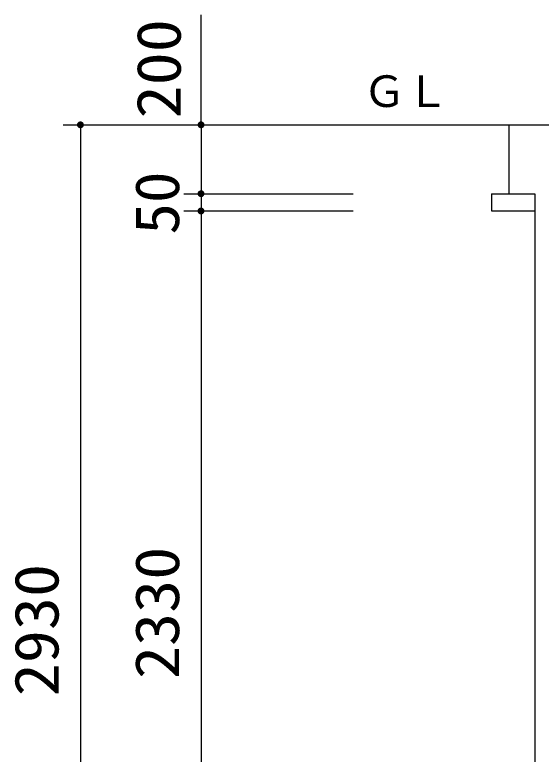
# Model space of a CAD drawing. Units: millimetres, scale not verified. Extents: x -14850 to 14850, y -10500 to 10500.
# Drawn here: x -2214 to -686, y -5059 to -2913 of the extents above; entities that cross this region are included whole.
import ezdxf
from ezdxf.enums import TextEntityAlignment as Align

# ---------------------------------------------------------------- set-up
doc = ezdxf.new("R2010")
doc.units = ezdxf.units.MM
doc.header["$LTSCALE"] = 50
for name, color, linetype, lineweight in [('0-0_躯体', 3, 'Continuous', 25), ('0-1_機器', 3, 'Continuous', 25), ('0-2_製作', 5, 'Continuous', 25)]:
    doc.layers.add(name, color=color, linetype=linetype, lineweight=lineweight)
doc.styles.add('ＭＳ ゴシック', font='')
doc.styles.get('ＭＳ ゴシック').set_extended_font_data('MS Gothic')

msp = doc.modelspace()

# ---------------------------------------------------------------- linework, layer by layer
at = {"layer": '0-1_機器', "color": 2}
for p, q in [((-1232.39, -3232.29), (2304.59, -3232.29)), ((-780.23, -3232.29), (-780.23, -3432.29)), ((-830.23, -3432.29), (-830.23, -3482.29)), ((-830.23, -3432.29), (-705.23, -3432.29)), ((-705.23, -3432.29), (-705.23, -5812.29)), ((-830.23, -3482.29), (-705.23, -3482.29))]:
    msp.add_line(p, q, dxfattribs=at)
at = {"layer": '0-2_製作', "color": 2}
for p, q in [((-1673.72, -3232.29), (-1673.72, -2912.87)), ((-2073.72, -3232.29), (-1232.39, -3232.29)), ((-2023.72, -3232.29), (-2023.72, -6162.29)), ((-1673.72, -3232.29), (-1673.72, -3432.29)), ((-1723.72, -3432.29), (-1232.39, -3432.29)), ((-1673.72, -3432.29), (-1673.72, -3482.29)), ((-1723.72, -3482.29), (-1232.39, -3482.29)), ((-1723.72, -3482.29), (-1232.39, -3482.29)), ((-1673.72, -3482.29), (-1673.72, -5812.29))]:
    msp.add_line(p, q, dxfattribs=at)
at = {"layer": '0-2_製作'}
for points in [[(-2033.7, -3231.66), (-2023.72, -3232.29), (-2033.72, -3232.29)], [(-2033.72, -3232.29), (-2023.72, -3232.29), (-2033.64, -3233.54)], [(-2033.54, -3230.41), (-2023.72, -3232.29), (-2033.7, -3231.66)], [(-2033.64, -3233.54), (-2023.72, -3232.29), (-2033.4, -3234.77)], [(-2033.23, -3229.2), (-2023.72, -3232.29), (-2033.54, -3230.41)], [(-2033.4, -3234.77), (-2023.72, -3232.29), (-2033.01, -3235.97)], [(-2032.76, -3228.03), (-2023.72, -3232.29), (-2033.23, -3229.2)], [(-2033.01, -3235.97), (-2023.72, -3232.29), (-2023.72, -3242.29)], [(-2033.01, -3235.97), (-2023.72, -3242.29), (-2032.48, -3237.1)], [(-2032.16, -3226.93), (-2023.72, -3232.29), (-2032.76, -3228.03)], [(-2032.48, -3237.1), (-2024.34, -3242.27), (-2031.81, -3238.16)], [(-2032.48, -3237.1), (-2023.72, -3242.29), (-2024.34, -3242.27)], [(-2032.16, -3226.93), (-2023.72, -3222.29), (-2023.72, -3232.29)], [(-2031.42, -3225.91), (-2023.72, -3222.29), (-2032.16, -3226.93)], [(-2031.81, -3238.16), (-2025.59, -3242.11), (-2031.01, -3239.13)], [(-2031.81, -3238.16), (-2024.34, -3242.27), (-2025.59, -3242.11)], [(-2030.56, -3225), (-2023.72, -3222.29), (-2031.42, -3225.91)], [(-2031.01, -3239.13), (-2026.81, -3241.8), (-2030.09, -3239.99)], [(-2031.01, -3239.13), (-2025.59, -3242.11), (-2026.81, -3241.8)], [(-2029.59, -3224.2), (-2023.72, -3222.29), (-2030.56, -3225)], [(-2030.09, -3239.99), (-2027.97, -3241.33), (-2029.07, -3240.73)], [(-2030.09, -3239.99), (-2026.81, -3241.8), (-2027.97, -3241.33)], [(-2028.53, -3223.52), (-2023.72, -3222.29), (-2029.59, -3224.2)], [(-2027.4, -3222.99), (-2023.72, -3222.29), (-2028.53, -3223.52)], [(-2026.2, -3222.6), (-2023.72, -3222.29), (-2027.4, -3222.99)], [(-2024.97, -3222.37), (-2023.72, -3222.29), (-2026.2, -3222.6)], [(-2023.72, -3222.29), (-2013.72, -3232.29), (-2023.72, -3232.29)], [(-2023.72, -3222.29), (-2013.8, -3231.03), (-2013.72, -3232.29)], [(-2023.72, -3222.29), (-2014.03, -3229.8), (-2013.8, -3231.03)], [(-2023.72, -3222.29), (-2014.42, -3228.61), (-2014.03, -3229.8)], [(-2023.72, -3222.29), (-2014.95, -3227.47), (-2014.42, -3228.61)], [(-2023.09, -3222.31), (-2014.95, -3227.47), (-2023.72, -3222.29)], [(-2023.72, -3232.29), (-2022.46, -3242.21), (-2023.72, -3242.29)], [(-2023.72, -3232.29), (-2021.23, -3241.97), (-2022.46, -3242.21)], [(-2023.72, -3232.29), (-2020.04, -3241.58), (-2021.23, -3241.97)], [(-2023.72, -3232.29), (-2018.9, -3241.05), (-2020.04, -3241.58)], [(-2023.72, -3232.29), (-2017.84, -3240.38), (-2018.9, -3241.05)], [(-2023.72, -3232.29), (-2016.87, -3239.58), (-2017.84, -3240.38)], [(-2023.72, -3232.29), (-2016.01, -3238.66), (-2016.87, -3239.58)], [(-2023.72, -3232.29), (-2015.27, -3237.64), (-2016.01, -3238.66)], [(-2023.72, -3232.29), (-2014.67, -3236.54), (-2015.27, -3237.64)], [(-2013.72, -3232.29), (-2014.67, -3236.54), (-2023.72, -3232.29)], [(-2023.09, -3222.31), (-2015.63, -3226.41), (-2014.95, -3227.47)], [(-2021.84, -3222.46), (-2015.63, -3226.41), (-2023.09, -3222.31)], [(-2021.84, -3222.46), (-2016.43, -3225.44), (-2015.63, -3226.41)], [(-2020.63, -3222.78), (-2016.43, -3225.44), (-2021.84, -3222.46)], [(-2020.63, -3222.78), (-2017.34, -3224.58), (-2016.43, -3225.44)], [(-2019.46, -3223.24), (-2017.34, -3224.58), (-2020.63, -3222.78)], [(-2019.46, -3223.24), (-2018.36, -3223.84), (-2017.34, -3224.58)], [(-2013.72, -3232.29), (-2014.21, -3235.38), (-2014.67, -3236.54)], [(-2013.72, -3232.29), (-2013.89, -3234.16), (-2014.21, -3235.38)], [(-2013.72, -3232.29), (-2013.74, -3232.91), (-2013.89, -3234.16)], [(-1683.7, -3231.66), (-1673.72, -3232.29), (-1683.72, -3232.29)], [(-1683.72, -3232.29), (-1673.72, -3232.29), (-1683.64, -3233.54)], [(-1683.54, -3230.41), (-1673.72, -3232.29), (-1683.7, -3231.66)], [(-1683.64, -3233.54), (-1673.72, -3232.29), (-1683.4, -3234.77)], [(-1683.23, -3229.2), (-1673.72, -3232.29), (-1683.54, -3230.41)], [(-1683.4, -3234.77), (-1673.72, -3232.29), (-1683.01, -3235.97)], [(-1682.76, -3228.03), (-1673.72, -3232.29), (-1683.23, -3229.2)], [(-1683.01, -3235.97), (-1673.72, -3232.29), (-1682.48, -3237.1)], [(-1682.16, -3226.93), (-1673.72, -3232.29), (-1682.76, -3228.03)], [(-1682.48, -3237.1), (-1673.72, -3232.29), (-1673.72, -3242.29)], [(-1682.48, -3237.1), (-1673.72, -3242.29), (-1681.81, -3238.16)], [(-1682.16, -3226.93), (-1673.72, -3222.29), (-1673.72, -3232.29)], [(-1681.42, -3225.91), (-1673.72, -3222.29), (-1682.16, -3226.93)], [(-1681.81, -3238.16), (-1674.34, -3242.27), (-1681.01, -3239.13)], [(-1681.81, -3238.16), (-1673.72, -3242.29), (-1674.34, -3242.27)], [(-1680.56, -3225), (-1673.72, -3222.29), (-1681.42, -3225.91)], [(-1681.01, -3239.13), (-1675.59, -3242.11), (-1680.09, -3239.99)], [(-1681.01, -3239.13), (-1674.34, -3242.27), (-1675.59, -3242.11)], [(-1679.59, -3224.2), (-1673.72, -3222.29), (-1680.56, -3225)], [(-1680.09, -3239.99), (-1676.81, -3241.8), (-1679.07, -3240.73)], [(-1680.09, -3239.99), (-1675.59, -3242.11), (-1676.81, -3241.8)], [(-1678.53, -3223.52), (-1673.72, -3222.29), (-1679.59, -3224.2)], [(-1679.07, -3240.73), (-1676.81, -3241.8), (-1677.97, -3241.33)], [(-1677.4, -3222.99), (-1673.72, -3222.29), (-1678.53, -3223.52)], [(-1676.2, -3222.6), (-1673.72, -3222.29), (-1677.4, -3222.99)], [(-1674.97, -3222.37), (-1673.72, -3222.29), (-1676.2, -3222.6)], [(-1673.72, -3222.29), (-1663.72, -3232.29), (-1673.72, -3232.29)], [(-1673.72, -3222.29), (-1663.8, -3231.03), (-1663.72, -3232.29)], [(-1673.72, -3222.29), (-1664.03, -3229.8), (-1663.8, -3231.03)], [(-1673.72, -3222.29), (-1664.42, -3228.61), (-1664.03, -3229.8)], [(-1673.72, -3222.29), (-1664.95, -3227.47), (-1664.42, -3228.61)], [(-1673.72, -3222.29), (-1665.63, -3226.41), (-1664.95, -3227.47)], [(-1673.09, -3222.31), (-1665.63, -3226.41), (-1673.72, -3222.29)], [(-1673.72, -3232.29), (-1672.46, -3242.21), (-1673.72, -3242.29)], [(-1673.72, -3232.29), (-1671.23, -3241.97), (-1672.46, -3242.21)], [(-1673.72, -3232.29), (-1670.04, -3241.58), (-1671.23, -3241.97)], [(-1673.72, -3232.29), (-1668.9, -3241.05), (-1670.04, -3241.58)], [(-1673.72, -3232.29), (-1667.84, -3240.38), (-1668.9, -3241.05)], [(-1673.72, -3232.29), (-1666.87, -3239.58), (-1667.84, -3240.38)], [(-1673.72, -3232.29), (-1666.01, -3238.66), (-1666.87, -3239.58)], [(-1673.72, -3232.29), (-1665.27, -3237.64), (-1666.01, -3238.66)], [(-1673.72, -3232.29), (-1664.67, -3236.54), (-1665.27, -3237.64)], [(-1663.72, -3232.29), (-1664.67, -3236.54), (-1673.72, -3232.29)], [(-1673.09, -3222.31), (-1666.43, -3225.44), (-1665.63, -3226.41)], [(-1671.84, -3222.46), (-1666.43, -3225.44), (-1673.09, -3222.31)], [(-1671.84, -3222.46), (-1667.34, -3224.58), (-1666.43, -3225.44)], [(-1670.63, -3222.78), (-1667.34, -3224.58), (-1671.84, -3222.46)], [(-1670.63, -3222.78), (-1668.36, -3223.84), (-1667.34, -3224.58)], [(-1669.46, -3223.24), (-1668.36, -3223.84), (-1670.63, -3222.78)], [(-1663.72, -3232.29), (-1664.21, -3235.38), (-1664.67, -3236.54)], [(-1663.72, -3232.29), (-1663.89, -3234.16), (-1664.21, -3235.38)], [(-1663.72, -3232.29), (-1663.74, -3232.91), (-1663.89, -3234.16)], [(-1683.7, -3431.66), (-1673.72, -3432.29), (-1683.72, -3432.29)], [(-1683.72, -3432.29), (-1673.72, -3432.29), (-1683.64, -3433.54)], [(-1683.54, -3430.41), (-1673.72, -3432.29), (-1683.7, -3431.66)], [(-1683.64, -3433.54), (-1673.72, -3432.29), (-1683.4, -3434.77)], [(-1683.23, -3429.2), (-1673.72, -3432.29), (-1683.54, -3430.41)], [(-1683.4, -3434.77), (-1673.72, -3432.29), (-1683.01, -3435.97)], [(-1682.76, -3428.03), (-1673.72, -3432.29), (-1683.23, -3429.2)], [(-1683.01, -3435.97), (-1673.72, -3432.29), (-1682.48, -3437.1)], [(-1682.16, -3426.93), (-1673.72, -3432.29), (-1682.76, -3428.03)], [(-1682.48, -3437.1), (-1673.72, -3432.29), (-1681.81, -3438.16)], [(-1682.16, -3426.93), (-1673.72, -3422.29), (-1673.72, -3432.29)], [(-1681.42, -3425.91), (-1673.72, -3422.29), (-1682.16, -3426.93)], [(-1681.81, -3438.16), (-1673.72, -3432.29), (-1673.72, -3442.29)], [(-1680.56, -3425), (-1673.72, -3422.29), (-1681.42, -3425.91)], [(-1679.59, -3424.2), (-1673.72, -3422.29), (-1680.56, -3425)], [(-1678.53, -3423.52), (-1673.72, -3422.29), (-1679.59, -3424.2)], [(-1677.4, -3422.99), (-1673.72, -3422.29), (-1678.53, -3423.52)], [(-1676.2, -3422.6), (-1673.72, -3422.29), (-1677.4, -3422.99)], [(-1674.97, -3422.36), (-1673.72, -3422.29), (-1676.2, -3422.6)], [(-1673.72, -3422.29), (-1663.72, -3432.29), (-1673.72, -3432.29)], [(-1673.72, -3422.29), (-1663.8, -3431.03), (-1663.72, -3432.29)], [(-1673.72, -3422.29), (-1664.03, -3429.8), (-1663.8, -3431.03)], [(-1673.72, -3422.29), (-1664.42, -3428.6), (-1664.03, -3429.8)], [(-1673.72, -3422.29), (-1664.95, -3427.47), (-1664.42, -3428.6)], [(-1673.72, -3422.29), (-1665.63, -3426.41), (-1664.95, -3427.47)], [(-1673.72, -3422.29), (-1666.43, -3425.44), (-1665.63, -3426.41)], [(-1673.09, -3422.31), (-1666.43, -3425.44), (-1673.72, -3422.29)], [(-1673.72, -3432.29), (-1672.46, -3442.21), (-1673.72, -3442.29)], [(-1673.72, -3432.29), (-1671.23, -3441.97), (-1672.46, -3442.21)], [(-1673.72, -3432.29), (-1670.04, -3441.58), (-1671.23, -3441.97)], [(-1673.72, -3432.29), (-1668.9, -3441.05), (-1670.04, -3441.58)], [(-1673.72, -3432.29), (-1667.84, -3440.38), (-1668.9, -3441.05)], [(-1673.72, -3432.29), (-1666.87, -3439.58), (-1667.84, -3440.38)], [(-1673.72, -3432.29), (-1666.01, -3438.66), (-1666.87, -3439.58)], [(-1673.72, -3432.29), (-1665.27, -3437.64), (-1666.01, -3438.66)], [(-1673.72, -3432.29), (-1664.67, -3436.54), (-1665.27, -3437.64)], [(-1663.72, -3432.29), (-1664.67, -3436.54), (-1673.72, -3432.29)], [(-1671.84, -3422.46), (-1666.43, -3425.44), (-1673.09, -3422.31)], [(-1671.84, -3422.46), (-1667.34, -3424.58), (-1666.43, -3425.44)], [(-1670.63, -3422.78), (-1667.34, -3424.58), (-1671.84, -3422.46)], [(-1670.63, -3422.78), (-1668.36, -3423.84), (-1667.34, -3424.58)], [(-1669.46, -3423.24), (-1668.36, -3423.84), (-1670.63, -3422.78)], [(-1663.72, -3432.29), (-1664.21, -3435.38), (-1664.67, -3436.54)], [(-1663.72, -3432.29), (-1663.89, -3434.16), (-1664.21, -3435.38)], [(-1663.72, -3432.29), (-1663.74, -3432.91), (-1663.89, -3434.16)], [(-1681.81, -3438.16), (-1674.34, -3442.27), (-1681.01, -3439.13)], [(-1681.81, -3438.16), (-1673.72, -3442.29), (-1674.34, -3442.27)], [(-1681.01, -3439.13), (-1675.59, -3442.11), (-1680.09, -3439.99)], [(-1681.01, -3439.13), (-1674.34, -3442.27), (-1675.59, -3442.11)], [(-1680.09, -3439.99), (-1676.81, -3441.8), (-1679.07, -3440.73)], [(-1680.09, -3439.99), (-1675.59, -3442.11), (-1676.81, -3441.8)], [(-1679.07, -3440.73), (-1676.81, -3441.8), (-1677.97, -3441.33)], [(-1682.16, -3476.93), (-1673.72, -3482.29), (-1682.76, -3478.03)], [(-1682.16, -3476.93), (-1673.72, -3482.29), (-1682.76, -3478.03)], [(-1682.16, -3476.93), (-1673.72, -3472.29), (-1673.72, -3482.29)], [(-1681.42, -3475.91), (-1673.72, -3472.29), (-1682.16, -3476.93)], [(-1682.16, -3476.93), (-1673.72, -3472.29), (-1673.72, -3482.29)], [(-1681.42, -3475.91), (-1673.72, -3472.29), (-1682.16, -3476.93)], [(-1680.56, -3475), (-1673.72, -3472.29), (-1681.42, -3475.91)], [(-1680.56, -3475), (-1673.72, -3472.29), (-1681.42, -3475.91)], [(-1679.59, -3474.2), (-1673.72, -3472.29), (-1680.56, -3475)], [(-1679.59, -3474.2), (-1673.72, -3472.29), (-1680.56, -3475)], [(-1678.53, -3473.52), (-1673.72, -3472.29), (-1679.59, -3474.2)], [(-1678.53, -3473.52), (-1673.72, -3472.29), (-1679.59, -3474.2)], [(-1677.4, -3472.99), (-1673.72, -3472.29), (-1678.53, -3473.52)], [(-1677.4, -3472.99), (-1673.72, -3472.29), (-1678.53, -3473.52)], [(-1676.2, -3472.6), (-1673.72, -3472.29), (-1677.4, -3472.99)], [(-1676.2, -3472.6), (-1673.72, -3472.29), (-1677.4, -3472.99)], [(-1674.97, -3472.36), (-1673.72, -3472.29), (-1676.2, -3472.6)], [(-1674.97, -3472.36), (-1673.72, -3472.29), (-1676.2, -3472.6)], [(-1673.72, -3472.29), (-1663.72, -3482.29), (-1673.72, -3482.29)], [(-1673.72, -3472.29), (-1663.8, -3481.03), (-1663.72, -3482.29)], [(-1673.72, -3472.29), (-1664.03, -3479.8), (-1663.8, -3481.03)], [(-1673.72, -3472.29), (-1664.42, -3478.6), (-1664.03, -3479.8)], [(-1673.72, -3472.29), (-1664.95, -3477.47), (-1664.42, -3478.6)], [(-1673.72, -3472.29), (-1665.63, -3476.41), (-1664.95, -3477.47)], [(-1673.72, -3472.29), (-1666.43, -3475.44), (-1665.63, -3476.41)], [(-1673.09, -3472.31), (-1666.43, -3475.44), (-1673.72, -3472.29)], [(-1673.72, -3472.29), (-1663.72, -3482.29), (-1673.72, -3482.29)], [(-1673.72, -3472.29), (-1663.8, -3481.03), (-1663.72, -3482.29)], [(-1673.72, -3472.29), (-1664.03, -3479.8), (-1663.8, -3481.03)], [(-1673.72, -3472.29), (-1664.42, -3478.6), (-1664.03, -3479.8)], [(-1673.72, -3472.29), (-1664.95, -3477.47), (-1664.42, -3478.6)], [(-1673.72, -3472.29), (-1665.63, -3476.41), (-1664.95, -3477.47)], [(-1673.72, -3472.29), (-1666.43, -3475.44), (-1665.63, -3476.41)], [(-1673.09, -3472.31), (-1666.43, -3475.44), (-1673.72, -3472.29)], [(-1671.84, -3472.46), (-1666.43, -3475.44), (-1673.09, -3472.31)], [(-1671.84, -3472.46), (-1666.43, -3475.44), (-1673.09, -3472.31)], [(-1671.84, -3472.46), (-1667.34, -3474.58), (-1666.43, -3475.44)], [(-1670.63, -3472.78), (-1667.34, -3474.58), (-1671.84, -3472.46)], [(-1671.84, -3472.46), (-1667.34, -3474.58), (-1666.43, -3475.44)], [(-1670.63, -3472.78), (-1667.34, -3474.58), (-1671.84, -3472.46)], [(-1670.63, -3472.78), (-1668.36, -3473.84), (-1667.34, -3474.58)], [(-1669.46, -3473.24), (-1668.36, -3473.84), (-1670.63, -3472.78)], [(-1670.63, -3472.78), (-1668.36, -3473.84), (-1667.34, -3474.58)], [(-1669.46, -3473.24), (-1668.36, -3473.84), (-1670.63, -3472.78)], [(-1683.7, -3481.66), (-1673.72, -3482.29), (-1683.72, -3482.29)], [(-1683.7, -3481.66), (-1673.72, -3482.29), (-1683.72, -3482.29)], [(-1683.72, -3482.29), (-1673.72, -3482.29), (-1683.64, -3483.54)], [(-1683.72, -3482.29), (-1673.72, -3482.29), (-1683.64, -3483.54)], [(-1683.54, -3480.41), (-1673.72, -3482.29), (-1683.7, -3481.66)], [(-1683.54, -3480.41), (-1673.72, -3482.29), (-1683.7, -3481.66)], [(-1683.64, -3483.54), (-1673.72, -3482.29), (-1683.4, -3484.77)], [(-1683.64, -3483.54), (-1673.72, -3482.29), (-1683.4, -3484.77)], [(-1683.23, -3479.2), (-1673.72, -3482.29), (-1683.54, -3480.41)], [(-1683.23, -3479.2), (-1673.72, -3482.29), (-1683.54, -3480.41)], [(-1683.4, -3484.77), (-1673.72, -3482.29), (-1683.01, -3485.97)], [(-1683.4, -3484.77), (-1673.72, -3482.29), (-1683.01, -3485.97)], [(-1682.76, -3478.03), (-1673.72, -3482.29), (-1683.23, -3479.2)], [(-1682.76, -3478.03), (-1673.72, -3482.29), (-1683.23, -3479.2)], [(-1683.01, -3485.97), (-1673.72, -3482.29), (-1682.48, -3487.1)], [(-1683.01, -3485.97), (-1673.72, -3482.29), (-1682.48, -3487.1)], [(-1682.48, -3487.1), (-1673.72, -3482.29), (-1681.81, -3488.16)], [(-1682.48, -3487.1), (-1673.72, -3482.29), (-1681.81, -3488.16)], [(-1681.81, -3488.16), (-1673.72, -3482.29), (-1673.72, -3492.29)], [(-1681.81, -3488.16), (-1673.72, -3482.29), (-1673.72, -3492.29)], [(-1681.81, -3488.16), (-1674.34, -3492.27), (-1681.01, -3489.13)], [(-1681.81, -3488.16), (-1673.72, -3492.29), (-1674.34, -3492.27)], [(-1681.81, -3488.16), (-1674.34, -3492.27), (-1681.01, -3489.13)], [(-1681.81, -3488.16), (-1673.72, -3492.29), (-1674.34, -3492.27)], [(-1681.01, -3489.13), (-1675.59, -3492.11), (-1680.09, -3489.99)], [(-1681.01, -3489.13), (-1674.34, -3492.27), (-1675.59, -3492.11)], [(-1681.01, -3489.13), (-1675.59, -3492.11), (-1680.09, -3489.99)], [(-1681.01, -3489.13), (-1674.34, -3492.27), (-1675.59, -3492.11)], [(-1680.09, -3489.99), (-1676.81, -3491.8), (-1679.07, -3490.73)], [(-1680.09, -3489.99), (-1675.59, -3492.11), (-1676.81, -3491.8)], [(-1680.09, -3489.99), (-1676.81, -3491.8), (-1679.07, -3490.73)], [(-1680.09, -3489.99), (-1675.59, -3492.11), (-1676.81, -3491.8)], [(-1679.07, -3490.73), (-1676.81, -3491.8), (-1677.97, -3491.33)], [(-1679.07, -3490.73), (-1676.81, -3491.8), (-1677.97, -3491.33)], [(-1673.72, -3482.29), (-1672.46, -3492.21), (-1673.72, -3492.29)], [(-1673.72, -3482.29), (-1671.23, -3491.97), (-1672.46, -3492.21)], [(-1673.72, -3482.29), (-1670.04, -3491.58), (-1671.23, -3491.97)], [(-1673.72, -3482.29), (-1668.9, -3491.05), (-1670.04, -3491.58)], [(-1673.72, -3482.29), (-1667.84, -3490.38), (-1668.9, -3491.05)], [(-1673.72, -3482.29), (-1666.87, -3489.58), (-1667.84, -3490.38)], [(-1673.72, -3482.29), (-1666.01, -3488.66), (-1666.87, -3489.58)], [(-1673.72, -3482.29), (-1665.27, -3487.64), (-1666.01, -3488.66)], [(-1673.72, -3482.29), (-1664.67, -3486.54), (-1665.27, -3487.64)], [(-1663.72, -3482.29), (-1664.67, -3486.54), (-1673.72, -3482.29)], [(-1673.72, -3482.29), (-1672.46, -3492.21), (-1673.72, -3492.29)], [(-1673.72, -3482.29), (-1671.23, -3491.97), (-1672.46, -3492.21)], [(-1673.72, -3482.29), (-1670.04, -3491.58), (-1671.23, -3491.97)], [(-1673.72, -3482.29), (-1668.9, -3491.05), (-1670.04, -3491.58)], [(-1673.72, -3482.29), (-1667.84, -3490.38), (-1668.9, -3491.05)], [(-1673.72, -3482.29), (-1666.87, -3489.58), (-1667.84, -3490.38)], [(-1673.72, -3482.29), (-1666.01, -3488.66), (-1666.87, -3489.58)], [(-1673.72, -3482.29), (-1665.27, -3487.64), (-1666.01, -3488.66)], [(-1673.72, -3482.29), (-1664.67, -3486.54), (-1665.27, -3487.64)], [(-1663.72, -3482.29), (-1664.67, -3486.54), (-1673.72, -3482.29)], [(-1663.72, -3482.29), (-1664.21, -3485.38), (-1664.67, -3486.54)], [(-1663.72, -3482.29), (-1664.21, -3485.38), (-1664.67, -3486.54)], [(-1663.72, -3482.29), (-1663.89, -3484.16), (-1664.21, -3485.38)], [(-1663.72, -3482.29), (-1663.89, -3484.16), (-1664.21, -3485.38)], [(-1663.72, -3482.29), (-1663.74, -3482.91), (-1663.89, -3484.16)], [(-1663.72, -3482.29), (-1663.74, -3482.91), (-1663.89, -3484.16)]]:
    msp.add_solid(points, dxfattribs=at)

# ---------------------------------------------------------------- texts
at = {"layer": '0-0_躯体', "color": 4, "style": 'ＭＳ ゴシック'}
msp.add_text('ＧＬ', height=91.79, dxfattribs=at).set_placement((-1204.19, -3207.99), align=Align.BOTTOM_LEFT)
at = {"layer": '0-2_製作', "color": 4, "style": 'ＭＳ ゴシック'}
for s, width, p in [('200', 1.1, (-1694.01, -3213.69)), ('50', 1.05, (-1698.72, -3551.04)), ('2330', 1.1, (-1698.72, -4841.04)), ('2930', 1.1, (-2048.72, -4891.04))]:
    msp.add_text(s, height=128.4, rotation=90, dxfattribs=dict(at, width=width)).set_placement(p, align=Align.BOTTOM_LEFT)

doc.saveas('drawing.dxf')
